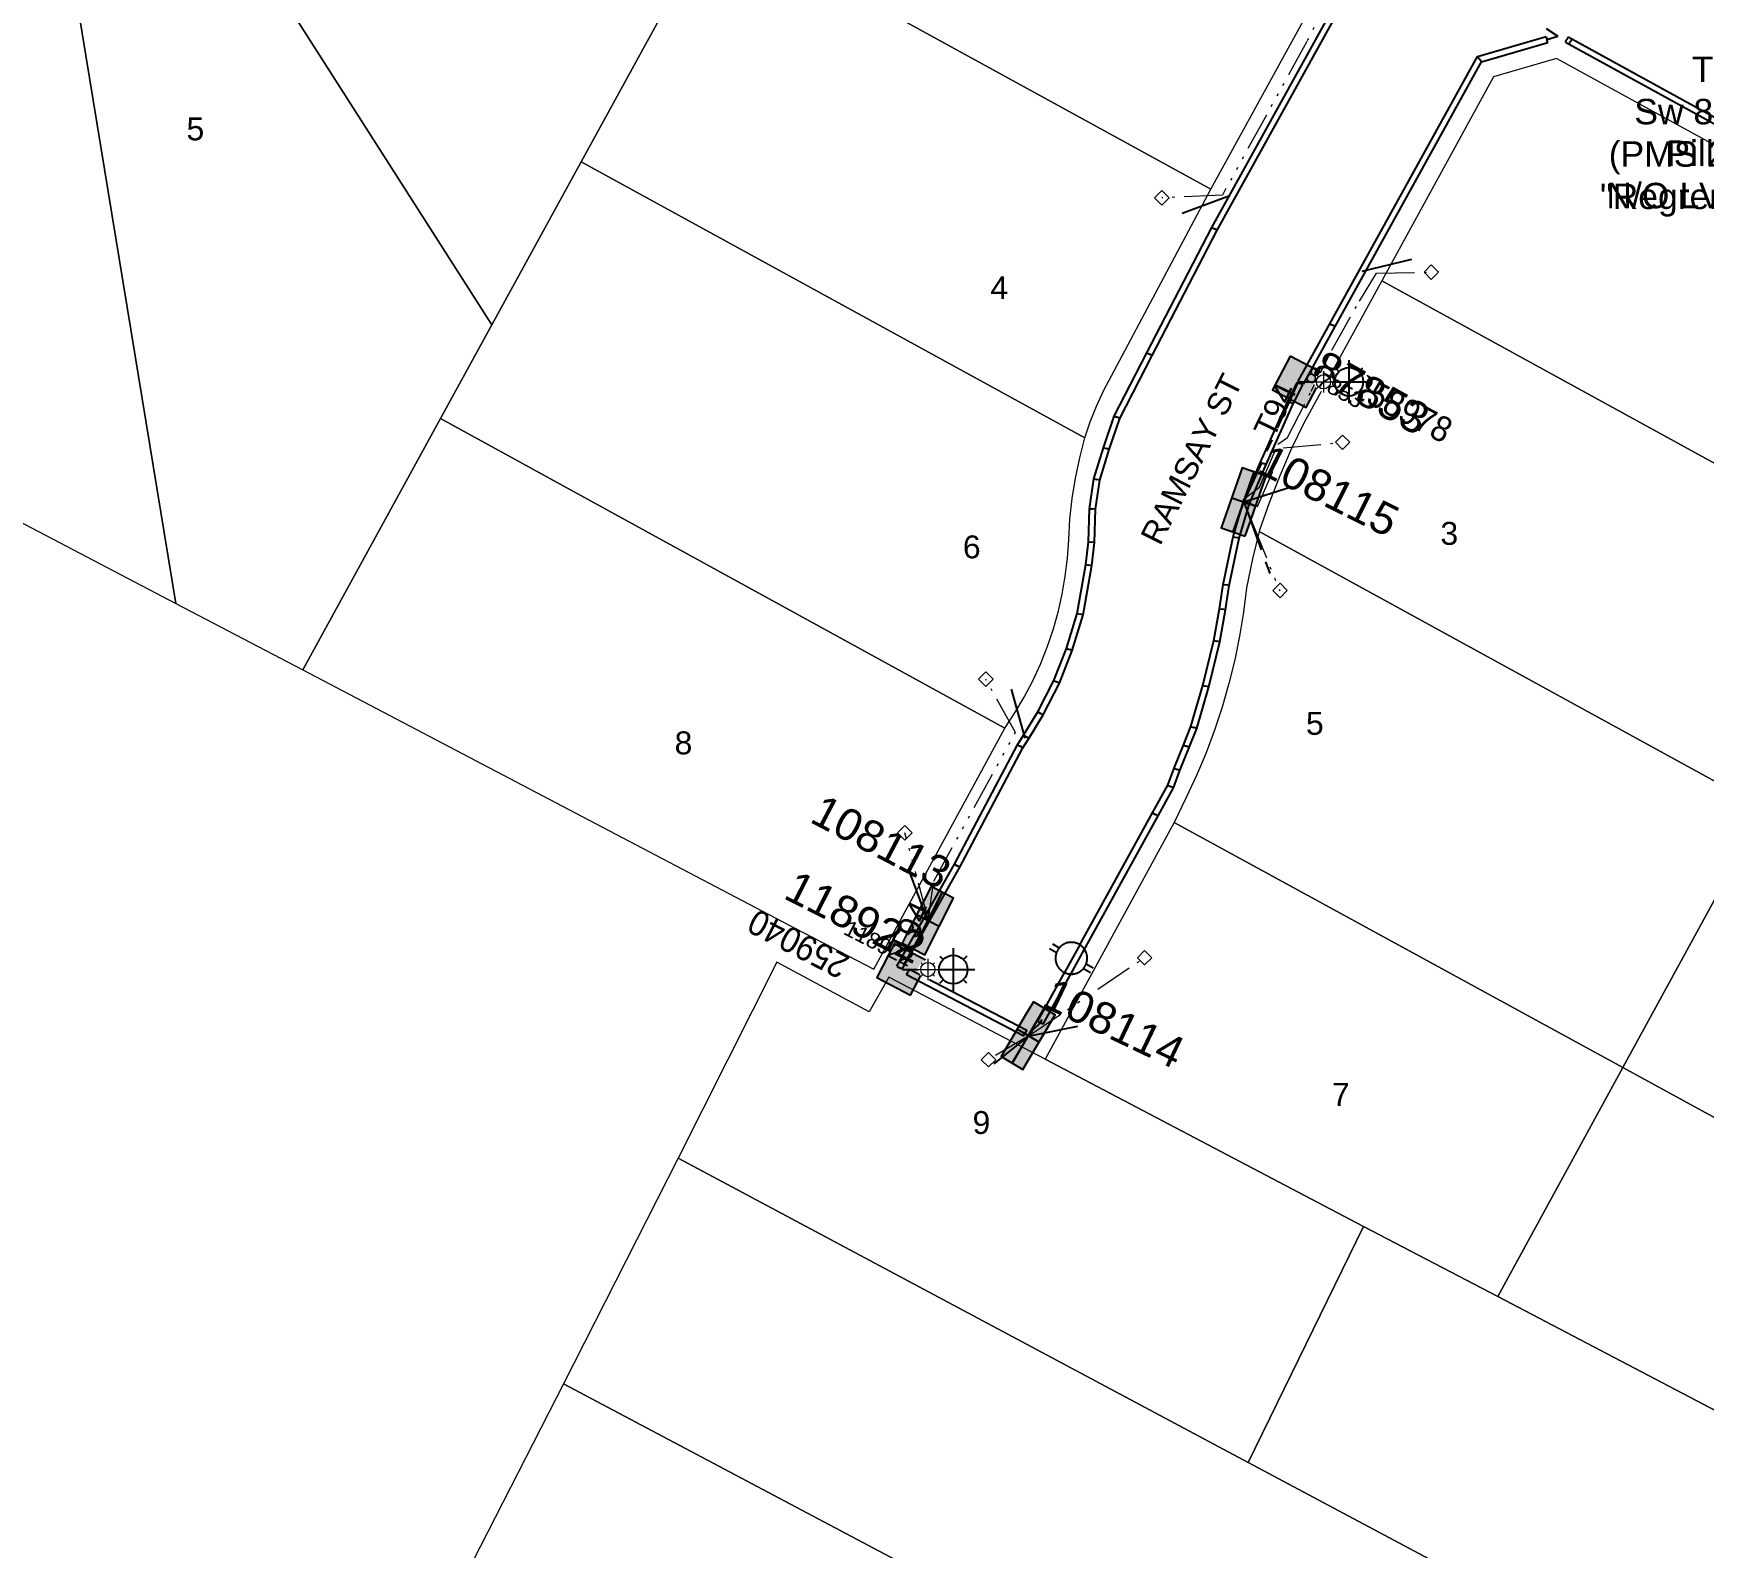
# Model space of a CAD drawing. Header units: metres. Extents: x 279683 to 1215799, y 6210454 to 24863887.
# Drawn here: x 279898.9 to 280030.3, y 6216985.1 to 6217104.2 of the extents above; entities that cross this region are included whole.
import ezdxf
from ezdxf.enums import TextEntityAlignment as Align

# ---------------------------------------------------------------- set-up
doc = ezdxf.new("R2010")
doc.units = ezdxf.units.M
doc.linetypes.add('Cable Exist UG', pattern=[7, 4, -1, 1, -1])
doc.linetypes.add('PHANTOMX2', pattern=[6.6, 3, -0.75, 0.2, -0.75, 0.2, -0.75, 0.2, -0.75])
doc.layers.get('0').update_dxf_attribs({"color": 6})
for name, color, linetype, lineweight in [('_User Miscellaneous5', 121, 'Continuous', 13), ('_User_HV_Exist', 1, 'Continuous', 25), ('_User_LV_Exist', 5, 'Continuous', 25), ('Cadastre Land Parcels_SP_EXT', 118, 'Continuous', 15), ('Cadastre Road Names_SP_HV_LV_SL_EXT', 211, 'Continuous', 15), ('Mains_LV_SL_EXT', 135, 'Continuous', 25), ('Services_SP_EXT', 42, 'PHANTOMX2', 20)]:
    doc.layers.add(name, color=color, linetype=linetype, lineweight=lineweight)
for name, color, linetype in [('Duct_SP_EXT', 30, 'Continuous'), ('Equip_LV_EXT', 7, 'Continuous'), ('Equip_SP_SL_EXT', 7, 'Continuous'), ('SupportsUG_SP_LV_EXT', 7, 'Continuous'), ('SupportsUG_SP_LV_SL_EXT', 7, 'Continuous'), ('Trench_SP_EXT', 7, 'Continuous')]:
    doc.layers.add(name, color=color, linetype=linetype)
doc.styles.add('COLUMN_LABEL', font='arial.ttf', dxfattribs={"height": 2})
doc.styles.add('iecARIAL', font='arial.ttf', dxfattribs={"height": 2})
doc.styles.add('POLE_LABEL', font='arial.ttf', dxfattribs={"height": 2})
doc.styles.add('SL_LABEL', font='arial.ttf', dxfattribs={"height": 2})
doc.styles.get("Standard").update_dxf_attribs({"font": 'arial.ttf'})

# ---------------------------------------------------------------- blocks, each defined once
blk = doc.blocks.new('COLUMN_EXT')
blk.add_hatch(color=256).paths.add_polyline_path([(1.5, -1.5), (1.5, 1.5), (-1.5, 1.5), (-1.5, -1.5)])
blk.add_lwpolyline([(1.5, 1.5), (-1.5, 1.5), (-1.5, -1.5), (1.5, -1.5)], close=True)
at = {"flags": 9}
for tag, p in [('STREETNAME', (-1.81, 1.6)), ('LOCATION', (-1.81, 1.4)), ('SUBURB', (-1.81, 1.8)), ('NOTES', (-1.81, 2)), ('COLUMN_TYPE', (-1.81, 0.4)), ('OWNED_BY', (-1.81, 0.6)), ('LEGEND', (-1.81, 1.2)), ('USAGE', (-1.81, 1)), ('STATE', (-1.81, 0.8))]:
    blk.add_attdef(tag, text='', height=0.2, rotation=180, dxfattribs=at).set_placement(p, align=Align.MIDDLE_LEFT)
at = {"flags": 1}
blk.add_attdef('Z', (-1.81, 2.35), '', height=0.2, rotation=180, dxfattribs=at)
at = {"flags": 9}
for tag, style, p in [('STRUCTURE_PLANT_NUMBER', 'POLE_LABEL', (-1.81, -0.03)), ('STREET_CODE', 'COLUMN_LABEL', (-1.81, 0.2))]:
    blk.add_attdef(tag, text='', height=0.2, rotation=180, dxfattribs=dict(at, style=style)).set_placement(p, align=Align.MIDDLE_LEFT)
at = {"style": 'COLUMN_LABEL', "width": 0.9, "flags": 8}
blk.add_attdef('ASSET_NUM', text='', height=2, rotation=270, dxfattribs=at).set_placement((2, -4), align=Align.MIDDLE_LEFT)
blk = doc.blocks.new('PILLAR_EXT')
blk.add_hatch(color=256).paths.add_polyline_path([(2.5, -1), (2.5, 1), (-2.5, 1), (-2.5, -1)])
for p, q in [((2.5, 0), (-2.5, 0)), ((0, -1), (0, 1))]:
    blk.add_line(p, q)
at = {"ltscale": 10}
blk.add_line((-2.5, 0), (2.5, 0), dxfattribs=at)
blk.add_lwpolyline([(2.5, 1), (1.25, 1), (-1.25, 1), (-2.5, 1), (-2.5, -1), (2.5, -1)], close=True)
for tag, p, flags in [('STREETNAME', (0, 1.8), 9), ('SUBURB', (0, 2), 1), ('PARENT', (0, 1.6), 9), ('NOTES', (0, 1.4), 9), ('SUPPORT_TYPE', (0, 0.6), 9), ('OWNED_BY', (0, 0.2), 9), ('LOCATION', (0, 1.2), 9), ('LEGEND', (0, 1), 9), ('USAGE', (0, 0.8), 9), ('STATE', (0, 0.4), 9)]:
    blk.add_attdef(tag, p, '', height=0.2, rotation=180, dxfattribs=dict(flags=flags))
at = {"width": 0.9, "flags": 8}
blk.add_attdef('ASSET_NUM', text='', height=2, rotation=270, dxfattribs=at).set_placement((2, -4), align=Align.MIDDLE_LEFT)
blk = doc.blocks.new('SL_LANTERN_EXT')
at = {"flags": 9}
for tag, p in [('LRATECODE', (-7.4, 0)), ('LOUTREACHVOCAB', (-7.2, 0)), ('LOUTREACH', (-7, 0)), ('LANTNUMBER', (-6.6, 0)), ('LNEW', (-6.4, 0)), ('LMASTVOCAB', (-6.2, 0)), ('LMAST', (-6, 0)), ('LLAMPVOCAB', (-5.8, 0)), ('LLAMP', (-5.6, 0)), ('LEXIST', (-5.4, 0)), ('LCHARGE3PERCENT', (-5.2, 0)), ('LCHARGE3', (-5, 0)), ('LCHARGE2PERCENT', (-4.8, 0)), ('LCHARGE2', (-4.6, 0)), ('LCHARGE1PERCENT', (-4.4, 0)), ('LCHARGE1', (-4.2, 0)), ('LCATEGORY', (-4, 0)), ('LBRACKETVOCAB', (-3.8, 0)), ('LBRACKET', (-3.6, 0)), ('LKINGHEIGHT', (-3.4, 0)), ('CREPLACE', (-3.2, 0)), ('CREMOVE', (-3, 0)), ('CNUMBER', (-2.8, 0)), ('CNEW', (-2.6, 0)), ('CEXIST', (-2.4, 0)), ('USAGE', (-2.2, 0)), ('STATE', (-2, 0)), ('OWNED_BY', (-1.8, 0)), ('ORIENTATION', (-1.6, 0)), ('OPERATING_VOLTAGE', (-1.4, 0)), ('NO_PHASES', (-1.2, 0)), ('LANTERN_TYPE', (-1, 0)), ('LANTERN_PURPOSE', (-0.8, 0)), ('CONTROL_TYPE', (-0.6, 0)), ('CONSTRUCTED_VOLTAGE', (-0.4, 0))]:
    blk.add_attdef(tag, text='', height=0.001, rotation=270, dxfattribs=at).set_placement(p, align=Align.MIDDLE_LEFT)
at = {"style": 'SL_LABEL', "flags": 9}
blk.add_attdef('STREET_CODE', text='', height=0.001, rotation=270, dxfattribs=at).set_placement((0, 0), align=Align.MIDDLE_LEFT)
at = {"flags": 1}
blk.add_attdef('Z', (0, 0), '', height=0.001, rotation=270, dxfattribs=at)
at = {"width": 0.9}
blk.add_attdef('LNUMBER', text='', height=1, dxfattribs=at).set_placement((7, -1), align=Align.MIDDLE_LEFT)
at = {"flags": 9}
for tag, p in [('LREMOVE', (0, -7.6)), ('LREPLACE', (0, -7.8)), ('LTYPE', (0, -8)), ('LTYPEVOCAB', (0, -8.2)), ('LEGEND', (0, -8.4)), ('SUBURB', (0, -8.6)), ('STREETNAME', (0, -8.8)), ('LOCATION', (0, -9)), ('NOTES', (0, -9.2)), ('MAINTAINED_BY', (0, -9.86))]:
    blk.add_attdef(tag, text='', height=0.001, dxfattribs=at).set_placement(p, align=Align.MIDDLE_LEFT)
blk.add_attdef('OPERATED_BY', (0, -9.61), '', height=0.001, dxfattribs=at)
blk.add_wipeout([(5.69, 0), (5.06, -1.06), (4, -1.69), (2.94, -1.06), (2.31, 0), (2.94, 1.06), (4, 1.69), (5.06, 1.06)])
for p, q in [((4, 1.69), (4, 0)), ((0, 0), (4, 0)), ((2.94, 1.06), (3.2, 0.8)), ((5.06, 1.06), (4.8, 0.8)), ((2.94, -1.06), (3.2, -0.8)), ((4, 0), (5.69, 0)), ((4, 0), (4, -1.69)), ((5.06, -1.06), (4.8, -0.8))]:
    blk.add_line(p, q)
blk.add_circle((4, 0), 1.12)
blk = doc.blocks.new('CCP_EXT')
at = {"flags": 9}
for tag, p in [('LEGEND', (0, -1.4)), ('STATE', (0, -1.8)), ('LIFE_SUPPORT', (0, -1.6)), ('NOTES', (0, -2))]:
    blk.add_attdef(tag, text='', height=0.2, dxfattribs=at).set_placement(p, align=Align.MIDDLE_LEFT)
blk.add_wipeout([(0, 0.57), (0.57, 0), (0, -0.57), (-0.57, 0)])
blk.add_lwpolyline([(-0.57, 0), (0, 0.57), (0.57, 0), (0, -0.57), (-0.57, 0)])
at = {"flags": 1}
blk.add_attdef('Z', (0, 0), '', height=0.2, dxfattribs=at)
at = {"flags": 9}
for tag, p in [('CCP_TYPE', (0, 0)), ('CONSTRUCTED_VOLTAGE', (0, -0.2)), ('OPERATING_VOLTAGE', (0, -0.6)), ('ORIENTATION', (0, -0.8)), ('OWNED_BY', (0, -1)), ('NO_PHASES', (0, -0.4)), ('USAGE', (0, -1.2))]:
    blk.add_attdef(tag, text='', height=0.2, dxfattribs=at).set_placement(p, align=Align.MIDDLE_LEFT)
blk = doc.blocks.new('LV_UG_LINKS_OPEN_EXT')
at = {"layer": 'Equip_LV_EXT'}
for tag, height, flags, p in [('OPERATING_VOLTAGE', 0.2, 9, (3, -2.6)), ('NO_PHASES', 0.167, 9, (3.17, -2)), ('ORIENTATION', 0.2, 9, (3, -2.8)), ('STATE', 0.2, 9, (3, -3)), ('SWITCH_TYPE', 0.2, 9, (3, -3.2)), ('OWNED_BY', 0.2, 9, (3, -3.8)), ('OPERATED_BY', 0.2, 9, (3, -4)), ('USAGE', 0.2, 9, (3, -3.4)), ('NOTES', 0.2, 9, (3, -3.6)), ('TYPE', 0.2, 9, (3, -4.6)), ('Z', 0.2, 1, (3, -4.8)), ('MAINTAINED_BY', 0.2, 9, (3, -4.2)), ('NUMBER_OF_PHASES', 0.2, 9, (3, -4.4))]:
    blk.add_attdef(tag, text='', height=height, dxfattribs=dict(at, flags=flags)).set_placement(p, align=Align.MIDDLE_LEFT)
blk.add_wipeout([(4, 1.25), (3.97, 1.25), (3.94, 1.25), (3.91, 1.25), (3.88, 1.24), (3.85, 1.24), (3.82, 1.24), (3.79, 1.23), (3.76, 1.23), (3.73, 1.22), (3.7, 1.21), (3.67, 1.2), (3.64, 1.2), (3.61, 1.19), (3.58, 1.18), (3.55, 1.17), (3.52, 1.15), (3.49, 1.14), (3.47, 1.13), (3.44, 1.12), (3.41, 1.1), (3.38, 1.09), (3.36, 1.07), (3.33, 1.06), (3.31, 1.04), (3.28, 1.02), (3.26, 1), (3.23, 0.99), (3.21, 0.97), (3.18, 0.95), (3.16, 0.93), (3.14, 0.91), (3.12, 0.88), (3.09, 0.86), (3.07, 0.84), (3.05, 0.82), (3.03, 0.79), (3.01, 0.77), (3, 0.74), (2.98, 0.72), (2.96, 0.69), (2.94, 0.67), (2.93, 0.64), (2.91, 0.62), (2.9, 0.59), (2.88, 0.56), (2.87, 0.53), (2.86, 0.51), (2.85, 0.48), (2.83, 0.45), (2.82, 0.42), (2.81, 0.39), (2.8, 0.36), (2.8, 0.33), (2.79, 0.3), (2.78, 0.27), (2.77, 0.24), (2.77, 0.21), (2.76, 0.18), (2.76, 0.15), (2.76, 0.12), (2.75, 0.09), (2.75, 0.06), (2.75, 0.03), (2.75, 0), (2.75, -0.03), (2.75, -0.06), (2.75, -0.09), (2.76, -0.12), (2.76, -0.15), (2.76, -0.18), (2.77, -0.21), (2.77, -0.24), (2.78, -0.27), (2.79, -0.3), (2.8, -0.33), (2.8, -0.36), (2.81, -0.39), (2.82, -0.42), (2.83, -0.45), (2.85, -0.48), (2.86, -0.51), (2.87, -0.53), (2.88, -0.56), (2.9, -0.59), (2.91, -0.62), (2.93, -0.64), (2.94, -0.67), (2.96, -0.69), (2.98, -0.72), (3, -0.74), (3.01, -0.77), (3.03, -0.79), (3.05, -0.82), (3.07, -0.84), (3.09, -0.86), (3.12, -0.88), (3.14, -0.91), (3.16, -0.93), (3.18, -0.95), (3.21, -0.97), (3.23, -0.99), (3.26, -1), (3.28, -1.02), (3.31, -1.04), (3.33, -1.06), (3.36, -1.07), (3.38, -1.09), (3.41, -1.1), (3.44, -1.12), (3.47, -1.13), (3.49, -1.14), (3.52, -1.15), (3.55, -1.17), (3.58, -1.18), (3.61, -1.19), (3.64, -1.2), (3.67, -1.2), (3.7, -1.21), (3.73, -1.22), (3.76, -1.23), (3.79, -1.23), (3.82, -1.24), (3.85, -1.24), (3.88, -1.24), (3.91, -1.25), (3.94, -1.25), (3.97, -1.25), (4, -1.25), (4.03, -1.25), (4.06, -1.25), (4.09, -1.25), (4.12, -1.24), (4.15, -1.24), (4.18, -1.24), (4.21, -1.23), (4.24, -1.23), (4.27, -1.22), (4.3, -1.21), (4.33, -1.2), (4.36, -1.2), (4.39, -1.19), (4.42, -1.18), (4.45, -1.17), (4.48, -1.15), (4.51, -1.14), (4.53, -1.13), (4.56, -1.12), (4.59, -1.1), (4.62, -1.09), (4.64, -1.07), (4.67, -1.06), (4.69, -1.04), (4.72, -1.02), (4.74, -1), (4.77, -0.99), (4.79, -0.97), (4.82, -0.95), (4.84, -0.93), (4.86, -0.91), (4.88, -0.88), (4.91, -0.86), (4.93, -0.84), (4.95, -0.82), (4.97, -0.79), (4.99, -0.77), (5, -0.74), (5.02, -0.72), (5.04, -0.69), (5.06, -0.67), (5.07, -0.64), (5.09, -0.62), (5.1, -0.59), (5.12, -0.56), (5.13, -0.53), (5.14, -0.51), (5.15, -0.48), (5.17, -0.45), (5.18, -0.42), (5.19, -0.39), (5.2, -0.36), (5.2, -0.33), (5.21, -0.3), (5.22, -0.27), (5.23, -0.24), (5.23, -0.21), (5.24, -0.18), (5.24, -0.15), (5.24, -0.12), (5.25, -0.09), (5.25, -0.06), (5.25, -0.03), (5.25, 0), (5.25, 0.03), (5.25, 0.06), (5.25, 0.09), (5.24, 0.12), (5.24, 0.15), (5.24, 0.18), (5.23, 0.21), (5.23, 0.24), (5.22, 0.27), (5.21, 0.3), (5.2, 0.33), (5.2, 0.36), (5.19, 0.39), (5.18, 0.42), (5.17, 0.45), (5.15, 0.48), (5.14, 0.51), (5.13, 0.53), (5.12, 0.56), (5.1, 0.59), (5.09, 0.62), (5.07, 0.64), (5.06, 0.67), (5.04, 0.69), (5.02, 0.72), (5, 0.74), (4.99, 0.77), (4.97, 0.79), (4.95, 0.82), (4.93, 0.84), (4.91, 0.86), (4.88, 0.88), (4.86, 0.91), (4.84, 0.93), (4.82, 0.95), (4.79, 0.97), (4.77, 0.99), (4.74, 1), (4.72, 1.02), (4.69, 1.04), (4.67, 1.06), (4.64, 1.07), (4.62, 1.09), (4.59, 1.1), (4.56, 1.12), (4.53, 1.13), (4.51, 1.14), (4.48, 1.15), (4.45, 1.17), (4.42, 1.18), (4.39, 1.19), (4.36, 1.2), (4.33, 1.2), (4.3, 1.21), (4.27, 1.22), (4.24, 1.23), (4.21, 1.23), (4.18, 1.24), (4.15, 1.24), (4.12, 1.24), (4.09, 1.25), (4.06, 1.25), (4.03, 1.25)]).dxf.layer = 'Equip_LV_EXT'
for p, q in [((3.79, 1.86), (3.79, 1.23)), ((4.21, 1.86), (4.21, 1.23)), ((3.79, -1.23), (3.79, -1.86)), ((4.21, -1.23), (4.21, -1.86))]:
    blk.add_line(p, q, dxfattribs=at)
at = {"layer": 'Equip_LV_EXT', "flags": 128}
blk.add_lwpolyline([(4, 1.25), (3.97, 1.25), (3.94, 1.25), (3.91, 1.25), (3.88, 1.24), (3.85, 1.24), (3.82, 1.24), (3.79, 1.23), (3.76, 1.23), (3.73, 1.22), (3.7, 1.21), (3.67, 1.2), (3.64, 1.2), (3.61, 1.19), (3.58, 1.18), (3.55, 1.17), (3.52, 1.15), (3.49, 1.14), (3.47, 1.13), (3.44, 1.12), (3.41, 1.1), (3.38, 1.09), (3.36, 1.07), (3.33, 1.06), (3.31, 1.04), (3.28, 1.02), (3.26, 1), (3.23, 0.99), (3.21, 0.97), (3.18, 0.95), (3.16, 0.93), (3.14, 0.91), (3.12, 0.88), (3.09, 0.86), (3.07, 0.84), (3.05, 0.82), (3.03, 0.79), (3.01, 0.77), (3, 0.74), (2.98, 0.72), (2.96, 0.69), (2.94, 0.67), (2.93, 0.64), (2.91, 0.62), (2.9, 0.59), (2.88, 0.56), (2.87, 0.53), (2.86, 0.51), (2.85, 0.48), (2.83, 0.45), (2.82, 0.42), (2.81, 0.39), (2.8, 0.36), (2.8, 0.33), (2.79, 0.3), (2.78, 0.27), (2.77, 0.24), (2.77, 0.21), (2.76, 0.18), (2.76, 0.15), (2.76, 0.12), (2.75, 0.09), (2.75, 0.06), (2.75, 0.03), (2.75, 0), (2.75, -0.03), (2.75, -0.06), (2.75, -0.09), (2.76, -0.12), (2.76, -0.15), (2.76, -0.18), (2.77, -0.21), (2.77, -0.24), (2.78, -0.27), (2.79, -0.3), (2.8, -0.33), (2.8, -0.36), (2.81, -0.39), (2.82, -0.42), (2.83, -0.45), (2.85, -0.48), (2.86, -0.51), (2.87, -0.53), (2.88, -0.56), (2.9, -0.59), (2.91, -0.62), (2.93, -0.64), (2.94, -0.67), (2.96, -0.69), (2.98, -0.72), (3, -0.74), (3.01, -0.77), (3.03, -0.79), (3.05, -0.82), (3.07, -0.84), (3.09, -0.86), (3.12, -0.88), (3.14, -0.91), (3.16, -0.93), (3.18, -0.95), (3.21, -0.97), (3.23, -0.99), (3.26, -1), (3.28, -1.02), (3.31, -1.04), (3.33, -1.06), (3.36, -1.07), (3.38, -1.09), (3.41, -1.1), (3.44, -1.12), (3.47, -1.13), (3.49, -1.14), (3.52, -1.15), (3.55, -1.17), (3.58, -1.18), (3.61, -1.19), (3.64, -1.2), (3.67, -1.2), (3.7, -1.21), (3.73, -1.22), (3.76, -1.23), (3.79, -1.23), (3.82, -1.24), (3.85, -1.24), (3.88, -1.24), (3.91, -1.25), (3.94, -1.25), (3.97, -1.25), (4, -1.25), (4.03, -1.25), (4.06, -1.25), (4.09, -1.25), (4.12, -1.24), (4.15, -1.24), (4.18, -1.24), (4.21, -1.23), (4.24, -1.23), (4.27, -1.22), (4.3, -1.21), (4.33, -1.2), (4.36, -1.2), (4.39, -1.19), (4.42, -1.18), (4.45, -1.17), (4.48, -1.15), (4.51, -1.14), (4.53, -1.13), (4.56, -1.12), (4.59, -1.1), (4.62, -1.09), (4.64, -1.07), (4.67, -1.06), (4.69, -1.04), (4.72, -1.02), (4.74, -1), (4.77, -0.99), (4.79, -0.97), (4.82, -0.95), (4.84, -0.93), (4.86, -0.91), (4.88, -0.88), (4.91, -0.86), (4.93, -0.84), (4.95, -0.82), (4.97, -0.79), (4.99, -0.77), (5, -0.74), (5.02, -0.72), (5.04, -0.69), (5.06, -0.67), (5.07, -0.64), (5.09, -0.62), (5.1, -0.59), (5.12, -0.56), (5.13, -0.53), (5.14, -0.51), (5.15, -0.48), (5.17, -0.45), (5.18, -0.42), (5.19, -0.39), (5.2, -0.36), (5.2, -0.33), (5.21, -0.3), (5.22, -0.27), (5.23, -0.24), (5.23, -0.21), (5.24, -0.18), (5.24, -0.15), (5.24, -0.12), (5.25, -0.09), (5.25, -0.06), (5.25, -0.03), (5.25, 0), (5.25, 0.03), (5.25, 0.06), (5.25, 0.09), (5.24, 0.12), (5.24, 0.15), (5.24, 0.18), (5.23, 0.21), (5.23, 0.24), (5.22, 0.27), (5.21, 0.3), (5.2, 0.33), (5.2, 0.36), (5.19, 0.39), (5.18, 0.42), (5.17, 0.45), (5.15, 0.48), (5.14, 0.51), (5.13, 0.53), (5.12, 0.56), (5.1, 0.59), (5.09, 0.62), (5.07, 0.64), (5.06, 0.67), (5.04, 0.69), (5.02, 0.72), (5, 0.74), (4.99, 0.77), (4.97, 0.79), (4.95, 0.82), (4.93, 0.84), (4.91, 0.86), (4.88, 0.88), (4.86, 0.91), (4.84, 0.93), (4.82, 0.95), (4.79, 0.97), (4.77, 0.99), (4.74, 1), (4.72, 1.02), (4.69, 1.04), (4.67, 1.06), (4.64, 1.07), (4.62, 1.09), (4.59, 1.1), (4.56, 1.12), (4.53, 1.13), (4.51, 1.14), (4.48, 1.15), (4.45, 1.17), (4.42, 1.18), (4.39, 1.19), (4.36, 1.2), (4.33, 1.2), (4.3, 1.21), (4.27, 1.22), (4.24, 1.23), (4.21, 1.23), (4.18, 1.24), (4.15, 1.24), (4.12, 1.24), (4.09, 1.25), (4.06, 1.25), (4.03, 1.25)], close=True, dxfattribs=at)
at = {"layer": 'Equip_LV_EXT', "flags": 9}
for tag, p in [('ACTUAL_STATUS', (3.17, -1.67)), ('CONSTRUCTED_VOLTAGE', (3.17, -1.83))]:
    blk.add_attdef(tag, text='', height=0.167, dxfattribs=at).set_placement(p, align=Align.MIDDLE_LEFT)

msp = doc.modelspace()

# ---------------------------------------------------------------- linework, layer by layer
at = {"layer": 'Cadastre Land Parcels_SP_EXT', "linetype": 'Continuous'}
for points in [[(279934.704, 6217123.034), (279913.516, 6217134.677), (279907.661, 6217123.988), (279934.969, 6217081.238), (279941.997, 6217094.065), (279952.54, 6217113.305), (279934.704, 6217123.034)], [(279998.946, 6217113.026), (279963.135, 6217132.651), (279952.54, 6217113.305), (279991.548, 6217091.921), (280000.395, 6217108.066), (279998.946, 6217113.026)], [(279934.969, 6217081.238), (279907.661, 6217123.988), (279903.722, 6217116.386), (279903.182, 6217115.56), (279902.585, 6217114.775), (279901.934, 6217114.035), (279901.235, 6217113.309), (279910.107, 6217059.326), (279920.094, 6217054.093), (279930.929, 6217073.866), (279934.969, 6217081.238)], [(279910.107, 6217059.326), (279901.235, 6217113.309), (279900.422, 6217112.667), (279899.562, 6217112.054), (279898.656, 6217111.516), (279897.71, 6217111.048), (279896.729, 6217110.657), (279895.723, 6217110.346), (279894.692, 6217110.115), (279893.648, 6217109.965), (279892.595, 6217109.9), (279891.539, 6217109.919), (279890.489, 6217110.02), (279889.45, 6217110.205), (279870.163, 6217080.253), (279910.107, 6217059.326)], [(279991.548, 6217091.921), (279952.54, 6217113.305), (279941.997, 6217094.065), (279981.636, 6217072.343), (279982.057, 6217073.607), (279982.545, 6217074.844), (279983.105, 6217076.05), (279983.734, 6217077.222), (279991.548, 6217091.921)], [(280056.143, 6217081.693), (280018.735, 6217102.195), (280013.773, 6217100.748), (280004.986, 6217084.712), (280045.606, 6217062.451), (280046.46, 6217064.014), (280056.143, 6217081.693)], [(279981.636, 6217072.343), (279941.997, 6217094.065), (279934.969, 6217081.238), (279930.929, 6217073.866), (279975.343, 6217049.524), (279976.129, 6217050.726), (279976.862, 6217051.966), (279977.531, 6217053.243), (279978.133, 6217054.552), (279978.665, 6217055.89), (279979.129, 6217057.255), (279979.52, 6217058.642), (279979.841, 6217060.045), (279980.087, 6217061.466), (279980.259, 6217062.896), (279980.357, 6217064.334), (279980.451, 6217065.958), (279980.628, 6217067.574), (279980.885, 6217069.181), (279981.222, 6217070.771), (279981.636, 6217072.343)], [(280045.606, 6217062.451), (280004.986, 6217084.712), (279998.857, 6217073.521), (279997.868, 6217071.463), (279996.957, 6217069.369), (279996.124, 6217067.244), (279995.368, 6217065.09), (279995.335, 6217064.982), (280035.091, 6217043.195), (280036.82, 6217046.363), (280045.606, 6217062.451)], [(279958.853, 6217033.763), (279965.012, 6217030.554), (279975.343, 6217049.524), (279930.929, 6217073.866), (279920.094, 6217054.093), (279958.853, 6217033.763)], [(280035.091, 6217043.195), (279995.335, 6217064.982), (279994.807, 6217062.833), (279994.337, 6217060.555), (279994.106, 6217058.652), (279993.799, 6217056.761), (279993.416, 6217054.884), (279992.961, 6217053.023), (279992.434, 6217051.179), (279991.835, 6217049.36), (279991.164, 6217047.566), (279990.421, 6217045.799), (279989.611, 6217044.062), (279988.662, 6217042.097), (280023.965, 6217022.822), (280033.608, 6217040.478), (280035.091, 6217043.195)], [(280023.965, 6217022.822), (279988.662, 6217042.097), (279978.506, 6217023.483), (280003.561, 6217010.315), (280014.127, 6217004.81), (280023.965, 6217022.822)], [(280068.8841, 6217021.1973), (280033.608, 6217040.478), (280023.965, 6217022.822), (280059.2212, 6217003.5588), (280068.8841, 6217021.1973)], [(280003.561, 6217010.315), (279978.506, 6217023.483), (279966.205, 6217029.928), (279964.668, 6217027.196), (279957.404, 6217031.095), (279949.624, 6217015.691), (279994.471, 6216991.735), (280003.561, 6217010.315)], [(280059.2212, 6217003.5588), (280023.965, 6217022.822), (280014.127, 6217004.81), (280049.6938, 6216986.1676), (280059.2212, 6217003.5588)], [(280039.588, 6216967.71), (279994.471, 6216991.735), (279949.624, 6217015.691), (279940.594, 6216997.943), (279979.404, 6216977.37), (280030.18, 6216950.541), (280039.588, 6216967.71)], [(280014.127, 6217004.81), (280003.561, 6217010.315), (279994.471, 6216991.735), (280039.588, 6216967.71), (280049.6938, 6216986.1676), (280049.6938, 6216986.1676), (280014.127, 6217004.81)], [(280030.18, 6216950.541), (279979.404, 6216977.37), (279940.594, 6216997.943), (279933.442, 6216983.94), (279951.084, 6216974.289), (279971.707, 6216963.062), (279977.235, 6216960.012), (280021.602, 6216934.889), (280030.18, 6216950.541)]]:
    msp.add_lwpolyline(points, close=True, dxfattribs=at)
at = {"layer": 'Duct_SP_EXT'}
for p, q in [((279991.6219, 6217088.9075), (280002.0638, 6217107.8093)), ((279992.045, 6217088.6807), (280002.5838, 6217107.758)), ((280012.5178, 6217102.3455), (280017.9148, 6217103.9195)), ((280017.9148, 6217103.9195), (280017.982, 6217103.6891)), ((280018.0491, 6217103.4587), (280017.982, 6217103.6891)), ((280019.4363, 6217103.4755), (280019.5516, 6217103.686)), ((280019.6669, 6217103.8965), (280019.5516, 6217103.686)), ((280019.6669, 6217103.8965), (280019.9565, 6217103.7379)), ((280019.9565, 6217103.7379), (280019.8411, 6217103.5275)), ((280019.9565, 6217103.7379), (280068.519, 6217077.0891)), ((280012.5178, 6217102.3455), (280012.68, 6217102.1428)), ((280012.8422, 6217101.9401), (280018.0491, 6217103.4587)), ((280019.4363, 6217103.4755), (280019.7257, 6217103.317)), ((280019.7257, 6217103.317), (280019.8411, 6217103.5275)), ((280019.7257, 6217103.317), (280068.2881, 6217076.6683)), ((280012.8422, 6217101.9401), (280012.68, 6217102.1428)), ((279986.4989, 6217079.0517), (279991.6219, 6217088.9075)), ((279986.9253, 6217078.8314), (279992.045, 6217088.6807)), ((279991.6219, 6217088.9075), (279991.8334, 6217088.7941)), ((279992.045, 6217088.6807), (279991.8334, 6217088.7941)), ((280000.9064, 6217081.3349), (280001.1165, 6217081.2189)), ((280001.3267, 6217081.103), (280001.1165, 6217081.2189)), ((279983.94, 6217074.0643), (279986.4989, 6217079.0517)), ((279984.3832, 6217073.8767), (279986.9253, 6217078.8314)), ((279986.4989, 6217079.0517), (279986.7121, 6217078.9416)), ((279986.9253, 6217078.8314), (279986.7121, 6217078.9416)), ((279995.4488, 6217070.4446), (279997.5903, 6217075.2428)), ((279983.0968, 6217071.5782), (279983.94, 6217074.0643)), ((279983.5533, 6217071.4297), (279984.3832, 6217073.8767)), ((279983.94, 6217074.0643), (279984.1616, 6217073.9705)), ((279984.3832, 6217073.8767), (279984.1616, 6217073.9705)), ((279982.3365, 6217069.1363), (279983.0968, 6217071.5782)), ((279982.8061, 6217069.0299), (279983.5533, 6217071.4297)), ((279983.0968, 6217071.5782), (279983.3251, 6217071.5039)), ((279983.5533, 6217071.4297), (279983.3251, 6217071.5039)), ((279994.1072, 6217067.3015), (279995.4488, 6217070.4446)), ((279994.5487, 6217067.1131), (279995.8887, 6217070.2526)), ((279995.4488, 6217070.4446), (279995.6688, 6217070.3486)), ((279995.8887, 6217070.2526), (279995.6688, 6217070.3486)), ((279981.9965, 6217066.7823), (279982.3365, 6217069.1363)), ((279982.3365, 6217069.1363), (279982.5713, 6217069.0831)), ((279982.4753, 6217066.7401), (279982.8061, 6217069.0299)), ((279982.8061, 6217069.0299), (279982.5713, 6217069.0831)), ((279981.9121, 6217064.1654), (279981.9965, 6217066.7823)), ((279981.9965, 6217066.7823), (279982.2359, 6217066.7612)), ((279993.2905, 6217064.571), (279994.0941, 6217067.2707)), ((279993.7563, 6217064.4531), (279994.5465, 6217067.108)), ((279994.0941, 6217067.2707), (279994.107, 6217067.3011)), ((279994.0941, 6217067.2707), (279994.3203, 6217067.1894)), ((279994.107, 6217067.3011), (279994.3279, 6217067.2073)), ((279994.1072, 6217067.3015), (279994.3279, 6217067.2073)), ((279994.5465, 6217067.108), (279994.3203, 6217067.1894)), ((279994.5488, 6217067.1135), (279994.3279, 6217067.2073)), ((279994.5487, 6217067.1131), (279994.3279, 6217067.2073)), ((279994.5465, 6217067.108), (279994.5488, 6217067.1135)), ((279982.4753, 6217066.7401), (279982.2359, 6217066.7612)), ((279982.3912, 6217064.1295), (279982.4753, 6217066.7401)), ((279981.7022, 6217062.3863), (279981.9121, 6217064.1654)), ((279981.9121, 6217064.1654), (279982.1516, 6217064.1474)), ((279982.3912, 6217064.1295), (279982.1516, 6217064.1474)), ((279992.5053, 6217060.8236), (279993.2905, 6217064.571)), ((279992.9782, 6217060.7403), (279993.7563, 6217064.4531)), ((279993.2905, 6217064.571), (279993.5234, 6217064.5121)), ((279993.7563, 6217064.4531), (279993.5234, 6217064.5121)), ((279982.1772, 6217062.3162), (279982.3912, 6217064.1295)), ((279981.02, 6217058.5409), (279981.7022, 6217062.3863)), ((279981.4876, 6217058.4289), (279982.1772, 6217062.3162)), ((279981.7022, 6217062.3863), (279981.9397, 6217062.3512)), ((279982.1772, 6217062.3162), (279981.9397, 6217062.3512)), ((279992.2309, 6217058.9093), (279992.5053, 6217060.8236)), ((279992.5053, 6217060.8236), (279992.7418, 6217060.7819)), ((279992.7048, 6217058.8328), (279992.9782, 6217060.7403)), ((279992.9782, 6217060.7403), (279992.7418, 6217060.7819)), ((279991.7831, 6217056.4119), (279992.2309, 6217058.9093)), ((279992.2309, 6217058.9093), (279992.4679, 6217058.871)), ((279980.1863, 6217055.795), (279981.02, 6217058.5409)), ((279980.6399, 6217055.6366), (279981.4876, 6217058.4289)), ((279981.02, 6217058.5409), (279981.2538, 6217058.4849)), ((279981.4876, 6217058.4289), (279981.2538, 6217058.4849)), ((279992.2528, 6217056.312), (279992.7048, 6217058.8328)), ((279992.7048, 6217058.8328), (279992.4679, 6217058.871)), ((279990.9137, 6217052.8852), (279991.7831, 6217056.4119)), ((279991.3774, 6217052.7609), (279992.2528, 6217056.312)), ((279991.7831, 6217056.4119), (279992.0179, 6217056.362)), ((279992.2528, 6217056.312), (279992.0179, 6217056.362)), ((279979.1828, 6217053.2615), (279980.1863, 6217055.795)), ((279979.621, 6217053.0644), (279980.6399, 6217055.6366)), ((279980.1863, 6217055.795), (279980.4131, 6217055.7158)), ((279980.6399, 6217055.6366), (279980.4131, 6217055.7158)), ((279977.9369, 6217050.7977), (279979.1828, 6217053.2615)), ((279978.3565, 6217050.5638), (279979.621, 6217053.0644)), ((279979.1828, 6217053.2615), (279979.4019, 6217053.1629)), ((279979.621, 6217053.0644), (279979.4019, 6217053.1629)), ((279989.9738, 6217049.6397), (279990.9137, 6217052.8852)), ((279990.4283, 6217049.4834), (279991.3774, 6217052.7609)), ((279990.9137, 6217052.8852), (279991.1456, 6217052.823)), ((279991.3774, 6217052.7609), (279991.1456, 6217052.823)), ((279976.8096, 6217048.9545), (279977.9369, 6217050.7977)), ((279977.2167, 6217048.7002), (279978.3565, 6217050.5638)), ((279977.9369, 6217050.7977), (279978.1467, 6217050.6808)), ((279978.3565, 6217050.5638), (279978.1467, 6217050.6808)), ((279976.3357, 6217048.2116), (279976.8096, 6217048.9545)), ((279976.751, 6217047.9701), (279977.2167, 6217048.7002)), ((279976.8096, 6217048.9545), (279977.0132, 6217048.8274)), ((279977.2167, 6217048.7002), (279977.0132, 6217048.8274)), ((279989.3899, 6217048.1799), (279989.9738, 6217049.6397)), ((279989.8356, 6217048.0016), (279990.4283, 6217049.4834)), ((279989.9738, 6217049.6397), (279990.201, 6217049.5616)), ((279990.4283, 6217049.4834), (279990.201, 6217049.5616)), ((279971.375, 6217038.8127), (279976.3357, 6217048.2116)), ((279976.3357, 6217048.2116), (279976.5433, 6217048.0909)), ((279976.751, 6217047.9701), (279976.5433, 6217048.0909)), ((279988.6622, 6217046.3606), (279989.3899, 6217048.1799)), ((279989.1097, 6217046.187), (279989.8356, 6217048.0016)), ((279989.3899, 6217048.1799), (279989.6127, 6217048.0907)), ((279989.8356, 6217048.0016), (279989.6127, 6217048.0907)), ((279988.1583, 6217045.0204), (279988.6622, 6217046.3606)), ((279988.5956, 6217044.8194), (279989.1097, 6217046.187)), ((279988.6622, 6217046.3606), (279988.8859, 6217046.2738)), ((279989.1097, 6217046.187), (279988.8859, 6217046.2738)), ((279986.9626, 6217042.8423), (279988.1583, 6217045.0204)), ((279987.3831, 6217042.6108), (279988.5956, 6217044.8194)), ((279988.1583, 6217045.0204), (279988.377, 6217044.9199)), ((279988.5956, 6217044.8194), (279988.377, 6217044.9199)), ((279986.9626, 6217042.8423), (279987.1728, 6217042.7265)), ((279987.3831, 6217042.6108), (279987.1728, 6217042.7265)), ((279971.375, 6217038.8127), (279971.5857, 6217038.6976)), ((279977.9301, 6217026.4731), (279978.1402, 6217026.3571)), ((279978.3504, 6217026.2412), (279978.1402, 6217026.3571)), ((279976.8303, 6217025.3252), (279976.9413, 6217025.538)), ((279977.0523, 6217025.7508), (279976.9413, 6217025.538))]:
    msp.add_line(p, q, dxfattribs=at)
at = {"layer": 'Trench_SP_EXT', "linetype": 'Cable Exist UG'}
for points in [[(280017.9274, 6217104.5574), (280018.8497, 6217103.9652)], [(280017.9819, 6217103.6891), (280018.8497, 6217103.9652)], [(279994.1248, 6217067.3118), (279998.3503, 6217068.6526)], [(279976.9442, 6217048.7304), (279975.7952, 6217052.745)], [(279977.1629, 6217025.2919), (279981.8074, 6217026.2285)]]:
    msp.add_lwpolyline(points, dxfattribs=at)
msp.add_lwpolyline([(279977.3251, 6217025.3246), (279977.5236, 6217025.8047), (279977.5236, 6217025.8047, 0.05119139), (279978.1403, 6217026.3571), (279978.1403, 6217026.3571), (279978.273, 6217026.5978)], format="xyb", dxfattribs=at)

# ---------------------------------------------------------------- block references
at = {"layer": 'SupportsUG_SP_LV_EXT'}
ref = msp.add_blockref('PILLAR_EXT', (279994.1248, 6217067.3117), dxfattribs=dict(at, rotation=250.662846006421))
ref.add_attrib('ASSET_NUM', '108115', dxfattribs={"layer": '0', "height": 2.5, "rotation": 333.388885, "style": 'iecARIAL'}).set_placement((279995.6248, 6217070.8117), align=Align.MIDDLE_LEFT)
ref = msp.add_blockref('PILLAR_EXT', (279969.276, 6217034.367), dxfattribs=dict(at, rotation=62.94940291644637))
ref.add_attrib('ASSET_NUM', '108113', dxfattribs={"layer": '0', "height": 2.5, "rotation": 332.271742, "style": 'iecARIAL'}).set_placement((279970.776, 6217037.867), align=Align.MIDDLE_RIGHT)
ref = msp.add_blockref('PILLAR_EXT', (279977.1663, 6217025.3201), dxfattribs=dict(at, rotation=59.47284714991429))
ref.add_attrib('ASSET_NUM', '108114', dxfattribs={"layer": '0', "height": 2.5, "rotation": 334.452787, "style": 'iecARIAL'}).set_placement((279978.6663, 6217028.8201), align=Align.MIDDLE_LEFT)
at = {"layer": 'SupportsUG_SP_LV_SL_EXT'}
ref = msp.add_blockref('COLUMN_EXT', (279998.4071, 6217076.7643), dxfattribs=dict(at, rotation=62.20502755180015))
ref.add_attrib('ASSET_NUM', '258978', dxfattribs={"layer": '0', "height": 2, "rotation": 332.205028, "style": 'COLUMN_LABEL', "width": 0.9}).set_placement((280002.8782, 6217076.6683), align=Align.MIDDLE_LEFT)
ref = msp.add_blockref('COLUMN_EXT', (279967.2712, 6217030.5267), dxfattribs=dict(at, rotation=242.4301973640279))
ref.add_attrib('ASSET_NUM', '259040', dxfattribs={"layer": '0', "height": 2, "rotation": 152.430197, "style": 'COLUMN_LABEL', "width": 0.9}).set_placement((279962.7998, 6217030.6051), align=Align.MIDDLE_LEFT)

# ---------------------------------------------------------------- texts
at = {"layer": '_User_HV_Exist', "insert": (280030.9411, 6217102.3541), "char_height": 2, "attachment_point": 1}
msp.add_mtext('\\pi-1.5457;To\\P\\pi-6.0832;Sw 88234\\P\\pi-8.0955;(PMS 29123)\\P\\pi-8.7817;"Regreme Rd"', dxfattribs=at)
at = {"layer": '_User_LV_Exist', "insert": (280036.7174, 6217099.0842), "char_height": 2, "attachment_point": 1}
msp.add_mtext('\\pi-1.5457;To \\P\\pi-9.3349;Pillar 108115 & \\P\\pi-14.061;N/O LVL Pillar 108114.', dxfattribs=at)
at = {"layer": 'Cadastre Land Parcels_SP_EXT'}
for s, p in [('5', (279911.6418, 6217096.6576)), ('4', (279974.8952, 6217084.1697)), ('3', (280010.3012, 6217064.839)), ('6', (279972.7287, 6217063.7768)), ('5', (279999.722, 6217049.8905)), ('8', (279950.0462, 6217048.36)), ('7', (280001.7642, 6217020.7054)), ('9', (279973.4913, 6217018.4918))]:
    msp.add_text(s, height=1.8, dxfattribs=at).set_placement(p, align=Align.MIDDLE_CENTER)
at = {"layer": 'Cadastre Road Names_SP_HV_LV_SL_EXT'}
msp.add_text('RAMSAY ST', height=1.8, rotation=63.236713, dxfattribs=at).set_placement((279987.548, 6217063.7949))

# ---------------------------------------------------------------- next in the draw order: block references
at = {"layer": 'Equip_LV_EXT', "rotation": 59.47284714991429}
msp.add_blockref('LV_UG_LINKS_OPEN_EXT', (279978.5344, 6217027.9742), dxfattribs=at)
at = {"layer": 'Equip_SP_SL_EXT'}
ref = msp.add_blockref('SL_LANTERN_EXT', (279998.4071, 6217076.7642), dxfattribs=at)
ref.add_attrib('ASSET_NUM', '87853', dxfattribs={"layer": '0', "height": 2.5, "rotation": 331.054154, "style": 'iecARIAL'}).set_placement((279999.9071, 6217078.2642), align=Align.MIDDLE_LEFT)
ref = msp.add_blockref('SL_LANTERN_EXT', (279967.2713, 6217030.5268), dxfattribs=at)
ref.add_attrib('ASSET_NUM', '118922', dxfattribs={"layer": '0', "height": 2.5, "rotation": 333.113783, "style": 'iecARIAL'}).set_placement((279968.7713, 6217032.0268), align=Align.MIDDLE_RIGHT)
at = {"layer": 'Services_SP_EXT'}
for p in [(279987.6811, 6217091.2386), (280008.8876, 6217085.3835), (279996.9855, 6217060.3514), (279973.8318, 6217053.3656), (279967.4668, 6217041.2869), (279986.3282, 6217031.4604), (279974.0463, 6217023.4356)]:
    msp.add_blockref('CCP_EXT', p, dxfattribs=at)

# ---------------------------------------------------------------- next in the draw order: linework, layer by layer
at = {"layer": 'Duct_SP_EXT'}
for p, q in [((279998.4156, 6217076.8119), (280000.9064, 6217081.3349)), ((279998.836, 6217076.5803), (280001.3267, 6217081.103)), ((279997.5903, 6217075.2428), (279998.3506, 6217076.7367)), ((279998.0236, 6217075.036), (279998.7784, 6217076.519)), ((279998.3506, 6217076.7367), (279998.5645, 6217076.6279)), ((279998.4156, 6217076.8119), (279998.6258, 6217076.6961)), ((279998.7784, 6217076.519), (279998.5645, 6217076.6279)), ((279998.836, 6217076.5803), (279998.6258, 6217076.6961)), ((279995.8887, 6217070.2526), (279998.0236, 6217075.036)), ((279997.5903, 6217075.2428), (279997.807, 6217075.1394)), ((279998.0236, 6217075.036), (279997.807, 6217075.1394)), ((279971.7964, 6217038.5826), (279976.751, 6217047.9701)), ((279969.0022, 6217034.6091), (279971.375, 6217038.8127)), ((279969.4202, 6217034.3731), (279971.7964, 6217038.5826)), ((279971.7964, 6217038.5826), (279971.5857, 6217038.6976)), ((279966.8438, 6217030.7852), (279969.0022, 6217034.6091)), ((279967.2618, 6217030.5492), (279969.4202, 6217034.3732)), ((279969.0022, 6217034.6091), (279969.2112, 6217034.4911)), ((279969.0022, 6217034.6091), (279969.2112, 6217034.4911)), ((279969.4202, 6217034.3732), (279969.2112, 6217034.4911)), ((279969.4202, 6217034.3731), (279969.2112, 6217034.4911)), ((279966.8438, 6217030.7852), (279967.0528, 6217030.6672)), ((279967.2618, 6217030.5492), (279967.0528, 6217030.6672)), ((279967.6026, 6217030.1377), (279967.7136, 6217030.3505)), ((279967.6026, 6217030.1377), (279976.8303, 6217025.3252)), ((279967.8246, 6217030.5633), (279967.7136, 6217030.3505)), ((279967.8246, 6217030.5633), (279977.0523, 6217025.7508))]:
    msp.add_line(p, q, dxfattribs=at)
at = {"layer": 'Mains_LV_SL_EXT', "linetype": 'Cable Exist UG'}
for points in [[(279998.4071, 6217076.7642), (279994.1248, 6217067.3117)], [(279969.276, 6217034.367), (279967.2111, 6217030.6108)]]:
    msp.add_lwpolyline(points, dxfattribs=at)
at = {"layer": 'Trench_SP_EXT', "linetype": 'Cable Exist UG'}
msp.add_lwpolyline([(279969.276, 6217034.367), (279967.6925, 6217038.6236)], dxfattribs=at)

# ---------------------------------------------------------------- next in the draw order: block references
at = {"layer": 'Services_SP_EXT'}
for p in [(279987.6811, 6217091.2386), (280008.8876, 6217085.3835), (280001.9103, 6217072.0033), (279996.9855, 6217060.3514), (279973.8318, 6217053.3656), (279967.4668, 6217041.2869), (279986.3282, 6217031.4604), (279974.0463, 6217023.4356)]:
    msp.add_blockref('CCP_EXT', p, dxfattribs=at)
at = {"layer": 'SupportsUG_SP_LV_SL_EXT'}
ref = msp.add_blockref('COLUMN_EXT', (279967.2712, 6217030.5267), dxfattribs=dict(at, rotation=242.4301973640279))
ref.add_attrib('ASSET_NUM', '259040', dxfattribs={"layer": '0', "height": 2, "rotation": 152.430197, "style": 'COLUMN_LABEL', "width": 0.9}).set_placement((279962.7998, 6217030.6051), align=Align.MIDDLE_LEFT)

# ---------------------------------------------------------------- next in the draw order: texts
at = {"layer": 'Mains_LV_SL_EXT'}
for rotation, p in [(64.200022, (279996.4645, 6217072.213)), (64.295462, (279967.7387, 6217031.4087))]:
    msp.add_text('T94', height=1.8, rotation=rotation, dxfattribs=at).set_placement(p)

# ---------------------------------------------------------------- next in the draw order: linework, layer by layer
at = {"layer": 'Duct_SP_EXT'}
for p, q in [((280000.9064, 6217081.3349), (280012.5178, 6217102.3455)), ((280001.3267, 6217081.103), (280012.8422, 6217101.9401)), ((279977.9301, 6217026.4731), (279986.9626, 6217042.8423)), ((279978.3504, 6217026.2412), (279987.3831, 6217042.6108))]:
    msp.add_line(p, q, dxfattribs=at)
at = {"layer": 'Services_SP_EXT'}
for points in [[(280001.5658, 6217110.8899), (280001.3378, 6217107.9729), (279999.0905, 6217103.5276), (279992.4473, 6217091.4514), (279987.681, 6217091.2386)], [(279994.1248, 6217067.3118), (279994.7794, 6217065.6839), (279996.9572, 6217060.3245)], [(279969.3102, 6217034.3861), (279969.7456, 6217037.4869), (279976.1628, 6217049.1697), (279973.8317, 6217053.3657)], [(279969.3275, 6217034.419), (279967.4668, 6217041.287)], [(279977.1628, 6217025.2919), (279986.3282, 6217031.4604)], [(279977.1628, 6217025.2919), (279974.0464, 6217023.4356)]]:
    msp.add_lwpolyline(points, dxfattribs=at)
at = {"layer": 'Trench_SP_EXT', "linetype": 'Cable Exist UG'}
for points in [[(279993.0399, 6217091.3815), (279988.8326, 6217089.8456)], [(280003.4595, 6217085.4586), (280007.7438, 6217086.5068)], [(279994.1248, 6217067.3118), (279996.5125, 6217060.7402)], [(279977.1629, 6217025.2919), (279974.466, 6217023.1224)]]:
    msp.add_lwpolyline(points, dxfattribs=at)

# ---------------------------------------------------------------- next in the draw order: block references
at = {"layer": 'Services_SP_EXT'}
msp.add_blockref('CCP_EXT', (280001.9103, 6217072.0033), dxfattribs=at)

# ---------------------------------------------------------------- next in the draw order: linework, layer by layer
for points in [[(279994.0699, 6217067.4663), (279995.3675, 6217068.4679), (279996.8062, 6217071.8578), (279997.5748, 6217072.3703), (279999.4471, 6217076.036), (280001.0632, 6217079.2485), (280003.2312, 6217083.1113), (280004.5713, 6217085.3187), (280008.8876, 6217085.3834)], [(279994.0699, 6217067.4663), (279995.2098, 6217066.9504), (279997.2199, 6217071.5564), (280001.9103, 6217072.0033)]]:
    msp.add_lwpolyline(points, dxfattribs=at)

# ---------------------------------------------------------------- next in the draw order: block references
at = {"layer": 'Equip_SP_SL_EXT'}
ref = msp.add_blockref('SL_LANTERN_EXT', (279967.2713, 6217030.5268), dxfattribs=at)
ref.add_attrib('ASSET_NUM', '118922', dxfattribs={"layer": '0', "height": 2.5, "rotation": 333.113783, "style": 'iecARIAL'}).set_placement((279968.7713, 6217032.0268), align=Align.MIDDLE_RIGHT)
at = {"layer": 'SupportsUG_SP_LV_SL_EXT'}
ref = msp.add_blockref('COLUMN_EXT', (279998.4071, 6217076.7643), dxfattribs=dict(at, rotation=62.20502755180015))
ref.add_attrib('ASSET_NUM', '258978', dxfattribs={"layer": '0', "height": 2, "rotation": 332.205028, "style": 'COLUMN_LABEL', "width": 0.9}).set_placement((280002.8782, 6217076.6683), align=Align.MIDDLE_LEFT)

# ---------------------------------------------------------------- next in the draw order: block references
at = {"layer": '_User Miscellaneous5'}
ref = msp.add_blockref('SL_LANTERN_EXT', (279967.2713, 6217030.5268), dxfattribs=dict(at, xscale=0.5, yscale=0.5, zscale=0.5))
ref.add_attrib('ASSET_NUM', '118922', dxfattribs={"layer": '0', "height": 1.25, "rotation": 333.113783, "style": 'iecARIAL'}).set_placement((279968.0213, 6217031.2768), align=Align.MIDDLE_RIGHT)
at = {"layer": 'Equip_SP_SL_EXT'}
ref = msp.add_blockref('SL_LANTERN_EXT', (279998.4071, 6217076.7642), dxfattribs=at)
ref.add_attrib('ASSET_NUM', '87853', dxfattribs={"layer": '0', "height": 2.5, "rotation": 331.054154, "style": 'iecARIAL'}).set_placement((279999.9071, 6217078.2642), align=Align.MIDDLE_LEFT)

# ---------------------------------------------------------------- next in the draw order: block references
at = {"layer": '_User Miscellaneous5'}
ref = msp.add_blockref('SL_LANTERN_EXT', (279998.4071, 6217076.7642), dxfattribs=dict(at, xscale=0.5, yscale=0.5, zscale=0.5))
ref.add_attrib('ASSET_NUM', '87853', dxfattribs={"layer": '0', "height": 1.25, "rotation": 331.054154, "style": 'iecARIAL'}).set_placement((279999.1571, 6217077.5142), align=Align.MIDDLE_LEFT)
ref = msp.add_blockref('SL_LANTERN_EXT', (279967.2713, 6217030.5268), dxfattribs=dict(at, xscale=0.5, yscale=0.5, zscale=0.5))
ref.add_attrib('ASSET_NUM', '118922', dxfattribs={"layer": '0', "height": 1.25, "rotation": 333.113783, "style": 'iecARIAL'}).set_placement((279968.0213, 6217031.2768), align=Align.MIDDLE_RIGHT)

# ---------------------------------------------------------------- next in the draw order: block references
ref = msp.add_blockref('SL_LANTERN_EXT', (279998.4071, 6217076.7642), dxfattribs=dict(at, xscale=0.5, yscale=0.5, zscale=0.5))
ref.add_attrib('ASSET_NUM', '87853', dxfattribs={"layer": '0', "height": 1.25, "rotation": 331.054154, "style": 'iecARIAL'}).set_placement((279999.1571, 6217077.5142), align=Align.MIDDLE_LEFT)

doc.saveas('drawing.dxf')
